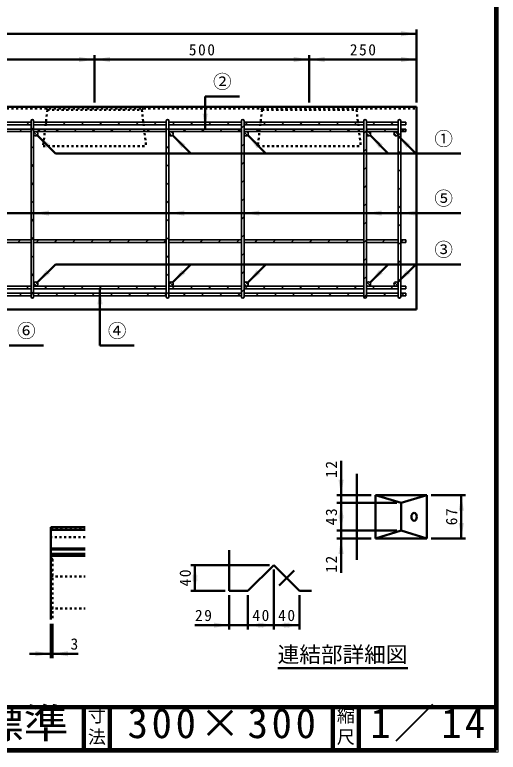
# Model space of a CAD drawing. Units: millimetres, scale not verified, with parts at other scales. Extents: x 100 to 4105, y 100 to 2870.
# Drawn here: x 2979 to 4105, y 100 to 1817 of the extents above; entities that cross this region are included whole.
import ezdxf
from ezdxf.enums import TextEntityAlignment as Align

# ---------------------------------------------------------------- set-up
doc = ezdxf.new("R2010")
doc.units = ezdxf.units.MM
doc.header["$LTSCALE"] = 5
doc.linetypes.add('USER1', pattern=[2.2, 1, -1.2])
doc.linetypes.add('USER2', pattern=[13.4, 10, -1.2, 1, -1.2])
doc.layers.add('V-nasSTD', color=7, linetype='Continuous', lineweight=50)
doc.styles.add('ＭＳ ゴシック', font='')
doc.styles.get('ＭＳ ゴシック').set_extended_font_data('MS Gothic')

msp = doc.modelspace()

# ---------------------------------------------------------------- hatches: boundary and pattern name
at = {"layer": 'V-nasSTD'}
for points in [[(3878.761, 1767.154), (3914.761, 1773.154), (3878.761, 1779.154)], [(3128.761, 1707.154), (3164.761, 1713.154), (3128.761, 1719.154)], [(3200.761, 1719.154), (3164.761, 1713.154), (3200.761, 1707.154)], [(3628.761, 1707.154), (3664.761, 1713.154), (3628.761, 1719.154)], [(3700.761, 1719.154), (3664.761, 1713.154), (3700.761, 1707.154)], [(3878.761, 1707.154), (3914.761, 1713.154), (3878.761, 1719.154)], [(3428.261, 1587.154), (3422.261, 1551.154), (3416.261, 1587.154)], [(3052.51, 1506.92), (3031.297, 1536.618), (3060.995, 1515.405)], [(3367.51, 1506.92), (3346.297, 1536.618), (3375.995, 1515.405)], [(3542.51, 1506.92), (3521.297, 1536.618), (3550.995, 1515.405)], [(3827.51, 1506.92), (3806.297, 1536.618), (3835.995, 1515.405)], [(3891.51, 1506.92), (3870.297, 1536.618), (3899.995, 1515.405)], [(3058.761, 1361.404), (3022.761, 1355.404), (3058.761, 1349.404)], [(3373.761, 1361.404), (3337.761, 1355.404), (3373.761, 1349.404)], [(3548.761, 1361.404), (3512.761, 1355.404), (3548.761, 1349.404)], [(3833.761, 1361.404), (3797.761, 1355.404), (3833.761, 1349.404)], [(3913.761, 1361.404), (3877.761, 1355.404), (3913.761, 1349.404)], [(3052.51, 1223.388), (3031.297, 1193.689), (3060.995, 1214.902)], [(3367.51, 1223.388), (3346.297, 1193.689), (3375.995, 1214.902)], [(3542.51, 1223.388), (3521.297, 1193.689), (3550.995, 1214.902)], [(3827.51, 1223.388), (3806.297, 1193.689), (3835.995, 1214.902)], [(3891.51, 1223.388), (3870.297, 1193.689), (3899.995, 1214.902)], [(3183.261, 1143.154), (3177.261, 1179.154), (3171.261, 1143.154)], [(3732.944, 734.502), (3738.944, 698.502), (3744.944, 734.502)], [(4024.944, 662.502), (4018.944, 698.502), (4012.944, 662.502)], [(3744.944, 644.502), (3738.944, 680.502), (3732.944, 644.502)], [(3732.944, 652.002), (3738.944, 616.002), (3744.944, 652.002)], [(4012.944, 634.002), (4018.944, 598.002), (4024.944, 634.002)], [(3744.944, 562.002), (3738.944, 598.002), (3732.944, 562.002)], [(3404.525, 499.929), (3398.525, 535.929), (3392.525, 499.929)], [(3392.525, 511.929), (3398.525, 475.929), (3404.525, 511.929)], [(3442.525, 389.929), (3478.525, 395.929), (3442.525, 401.929)], [(3558.025, 401.929), (3522.025, 395.929), (3558.025, 389.929)], [(3546.025, 389.929), (3582.025, 395.929), (3546.025, 401.929)], [(3618.025, 401.929), (3582.025, 395.929), (3618.025, 389.929)], [(3606.025, 389.929), (3642.025, 395.929), (3606.025, 401.929)], [(3026.836, 323.376), (3062.836, 329.376), (3026.836, 335.376)], [(3102.586, 335.376), (3066.586, 329.376), (3102.586, 323.376)]]:
    msp.add_hatch(color=256, dxfattribs=at).paths.add_polyline_path(points)

# ---------------------------------------------------------------- linework, layer by layer
at = {"layer": 'V-nasSTD', "lineweight": 100}
for p, q in [((4100, 105), (4100, 2865)), ((105, 205), (4100, 205)), ((3140, 205), (3140, 105)), ((3200, 205), (3200, 105)), ((3720, 205), (3720, 105)), ((3780, 205), (3780, 105)), ((105, 105), (4100, 105))]:
    msp.add_line(p, q, dxfattribs=at)
at = {"layer": 'V-nasSTD'}
for p, q in [((1914.761, 1773.154), (3914.761, 1773.154)), ((3914.761, 1613.154), (3914.761, 1783.154)), ((3164.761, 1613.154), (3164.761, 1723.154)), ((3664.761, 1613.154), (3664.761, 1723.154)), ((2664.761, 1713.154), (3164.761, 1713.154)), ((3164.761, 1713.154), (3664.761, 1713.154)), ((3664.761, 1713.154), (3914.761, 1713.154)), ((3422.261, 1627.154), (3422.261, 1551.154)), ((3422.261, 1627.154), (3502.261, 1627.154)), ((1914.761, 1603.154), (3914.761, 1603.154)), ((3914.761, 1603.154), (3914.761, 1131.154)), ((3073.723, 1494.192), (3031.297, 1536.618)), ((3388.723, 1494.192), (3346.297, 1536.618)), ((3563.723, 1494.192), (3521.297, 1536.618)), ((3848.723, 1494.192), (3806.297, 1536.618)), ((3912.723, 1494.192), (3870.297, 1536.618)), ((4017.761, 1494.192), (3073.723, 1494.192)), ((4017.761, 1355.404), (2914.761, 1355.404)), ((3073.723, 1236.116), (3031.297, 1193.689)), ((4017.761, 1236.116), (3073.723, 1236.116)), ((3388.723, 1236.116), (3346.297, 1193.689)), ((3563.723, 1236.116), (3521.297, 1193.689)), ((3848.723, 1236.116), (3806.297, 1193.689)), ((3912.723, 1236.116), (3870.297, 1193.689)), ((3177.261, 1047.154), (3177.261, 1179.154)), ((1914.761, 1131.154), (3914.761, 1131.154)), ((2965.761, 1047.154), (3045.761, 1047.154)), ((3177.261, 1047.154), (3257.261, 1047.154)), ((3738.944, 778.502), (3738.944, 698.502)), ((3775.444, 748.252), (3775.444, 548.252)), ((3808.944, 698.502), (3728.944, 698.502)), ((3738.944, 680.502), (3738.944, 698.502)), ((3818.944, 698.502), (3818.944, 598.002)), ((3818.944, 698.502), (3938.944, 698.502)), ((3818.944, 698.502), (3878.944, 680.502)), ((3878.944, 680.502), (3938.944, 698.502)), ((3938.944, 698.502), (3938.944, 598.002)), ((3948.944, 698.502), (4028.944, 698.502)), ((4018.944, 598.002), (4018.944, 698.502)), ((3868.944, 680.502), (3728.944, 680.502)), ((3738.944, 616.002), (3738.944, 680.502)), ((3878.944, 680.502), (3878.944, 616.002)), ((3062.836, 624.376), (3142.836, 624.376)), ((3062.836, 624.376), (3062.836, 409.376)), ((3062.836, 618.126), (3142.836, 618.126)), ((3868.944, 616.002), (3728.944, 616.002)), ((3738.944, 598.002), (3738.944, 616.002)), ((3818.944, 598.002), (3878.944, 616.002)), ((3878.944, 616.002), (3938.944, 598.002)), ((3808.944, 598.002), (3728.944, 598.002)), ((3738.944, 518.002), (3738.944, 598.002)), ((3818.944, 598.002), (3938.944, 598.002)), ((3948.944, 598.002), (4028.944, 598.002)), ((3062.836, 574.395), (3142.836, 574.395)), ((3062.836, 571.876), (3142.836, 571.876)), ((3478.525, 570.929), (3478.525, 475.929)), ((3062.836, 561.876), (3142.836, 561.876)), ((3062.836, 557.678), (3142.836, 557.678)), ((3572.025, 535.929), (3388.525, 535.929)), ((3398.525, 475.929), (3398.525, 535.929)), ((3522.025, 475.929), (3582.025, 535.929)), ((3582.025, 535.929), (3642.025, 475.929)), ((3582.025, 525.929), (3582.025, 385.929)), ((3468.525, 475.929), (3388.525, 475.929)), ((3478.525, 475.929), (3522.025, 475.929)), ((3478.525, 465.929), (3478.525, 385.929)), ((3522.025, 465.929), (3522.025, 385.929)), ((3642.025, 475.929), (3670.025, 475.929)), ((3642.025, 465.929), (3642.025, 385.929)), ((3062.836, 399.376), (3062.836, 319.376)), ((3066.586, 399.376), (3066.586, 319.376)), ((3398.525, 395.929), (3478.525, 395.929)), ((3478.525, 395.929), (3522.025, 395.929)), ((3522.025, 395.929), (3582.025, 395.929)), ((3582.025, 395.929), (3642.025, 395.929)), ((3012.836, 329.376), (3062.836, 329.376)), ((3062.836, 329.376), (3066.586, 329.376)), ((3126.586, 329.376), (3066.586, 329.376)), ((3591.187, 295.686), (3894.595, 295.686))]:
    msp.add_line(p, q, dxfattribs=at)
at = {"layer": 'V-nasSTD', "linetype": 'USER1'}
for p, q in [((1914.761, 1599.154), (3914.761, 1599.154)), ((3054.761, 1596.154), (3051.761, 1599.154)), ((3274.761, 1596.154), (3277.761, 1599.154)), ((3554.761, 1596.154), (3551.761, 1599.154)), ((3774.761, 1596.154), (3777.761, 1599.154)), ((3054.761, 1596.154), (3044.761, 1511.154)), ((3054.761, 1596.154), (3274.761, 1596.154)), ((3274.761, 1596.154), (3284.761, 1511.154)), ((3554.761, 1596.154), (3544.761, 1511.154)), ((3554.761, 1596.154), (3774.761, 1596.154)), ((3774.761, 1596.154), (3784.761, 1511.154)), ((3044.761, 1511.154), (3284.761, 1511.154)), ((3544.761, 1511.154), (3784.761, 1511.154)), ((3062.836, 619.376), (3142.836, 619.376)), ((3142.836, 600.626), (3062.836, 600.626)), ((3066.586, 549.376), (3062.836, 551.876)), ((3066.586, 549.376), (3066.586, 409.376)), ((3062.836, 521.876), (3066.586, 524.376)), ((3062.836, 509.376), (3142.836, 509.376)), ((3062.836, 434.376), (3142.836, 434.376))]:
    msp.add_line(p, q, dxfattribs=at)
at = {"layer": 'V-nasSTD', "lineweight": 35}
for p, q in [((2914.761, 1567.154), (3016.761, 1567.154)), ((3006.047, 1561.154), (3012.047, 1567.154)), ((3016.761, 1570.154), (3016.761, 1160.154)), ((3022.761, 1570.154), (3022.761, 1160.154)), ((3022.761, 1567.154), (3331.761, 1567.154)), ((3048.473, 1561.154), (3054.473, 1567.154)), ((3090.9, 1561.154), (3096.9, 1567.154)), ((3133.326, 1561.154), (3139.326, 1567.154)), ((3175.753, 1561.154), (3181.753, 1567.154)), ((3218.179, 1561.154), (3224.179, 1567.154)), ((3260.605, 1561.154), (3266.605, 1567.154)), ((3303.032, 1561.154), (3309.032, 1567.154)), ((3331.761, 1570.154), (3331.761, 1160.154)), ((3337.761, 1570.154), (3337.761, 1160.154)), ((3337.761, 1567.154), (3506.761, 1567.154)), ((3345.458, 1561.154), (3351.458, 1567.154)), ((3387.885, 1561.154), (3393.885, 1567.154)), ((3430.311, 1561.154), (3436.311, 1567.154)), ((3472.738, 1561.154), (3478.738, 1567.154)), ((3506.761, 1570.154), (3506.761, 1160.154)), ((3512.761, 1570.154), (3512.761, 1160.154)), ((3512.761, 1567.154), (3791.761, 1567.154)), ((3521.164, 1567.154), (3515.164, 1561.154)), ((3563.59, 1567.154), (3557.59, 1561.154)), ((3600.017, 1561.154), (3606.017, 1567.154)), ((3642.443, 1561.154), (3648.443, 1567.154)), ((3684.87, 1561.154), (3690.87, 1567.154)), ((3727.296, 1561.154), (3733.296, 1567.154)), ((3769.722, 1561.154), (3775.722, 1567.154)), ((3791.761, 1570.154), (3791.761, 1160.154)), ((3797.761, 1570.154), (3797.761, 1160.154)), ((3797.761, 1567.154), (3871.761, 1567.154)), ((3812.149, 1561.154), (3818.149, 1567.154)), ((3854.575, 1561.154), (3860.575, 1567.154)), ((3871.761, 1570.154), (3871.761, 1160.154)), ((3877.761, 1570.154), (3877.761, 1160.154)), ((3877.761, 1567.154), (3889.761, 1567.154)), ((3889.761, 1567.154), (3889.761, 1561.154)), ((2914.761, 1561.154), (3016.761, 1561.154)), ((2914.761, 1551.154), (3016.761, 1551.154)), ((2989.547, 1545.154), (2995.547, 1551.154)), ((3022.761, 1553.956), (3016.761, 1547.956)), ((3022.761, 1561.154), (3331.761, 1561.154)), ((3022.761, 1551.154), (3331.761, 1551.154)), ((3037.973, 1551.154), (3031.973, 1545.154)), ((3074.4, 1545.154), (3080.4, 1551.154)), ((3116.826, 1545.154), (3122.826, 1551.154)), ((3159.253, 1545.154), (3165.253, 1551.154)), ((3201.679, 1545.154), (3207.679, 1551.154)), ((3244.105, 1545.154), (3250.105, 1551.154)), ((3286.532, 1545.154), (3292.532, 1551.154)), ((3328.958, 1545.154), (3331.761, 1547.956)), ((3337.761, 1553.956), (3331.761, 1547.956)), ((3337.761, 1561.154), (3506.761, 1561.154)), ((3337.761, 1551.154), (3506.761, 1551.154)), ((3371.385, 1545.154), (3377.385, 1551.154)), ((3413.811, 1545.154), (3419.811, 1551.154)), ((3456.238, 1545.154), (3462.238, 1551.154)), ((3498.664, 1545.154), (3504.664, 1551.154)), ((3512.761, 1559.251), (3506.761, 1553.251)), ((3512.761, 1561.154), (3791.761, 1561.154)), ((3512.761, 1551.154), (3791.761, 1551.154)), ((3541.09, 1545.154), (3547.09, 1551.154)), ((3583.517, 1545.154), (3589.517, 1551.154)), ((3625.943, 1545.154), (3631.943, 1551.154)), ((3668.37, 1545.154), (3674.37, 1551.154)), ((3710.796, 1545.154), (3716.796, 1551.154)), ((3753.222, 1545.154), (3759.222, 1551.154)), ((3797.761, 1547.266), (3791.761, 1541.266)), ((3797.761, 1561.154), (3871.761, 1561.154)), ((3871.761, 1551.154), (3797.761, 1551.154)), ((3801.649, 1551.154), (3797.761, 1547.266)), ((3838.075, 1545.154), (3844.075, 1551.154)), ((3877.761, 1561.154), (3889.761, 1561.154)), ((3877.761, 1551.154), (3889.761, 1551.154)), ((3880.502, 1545.154), (3886.502, 1551.154)), ((3889.761, 1551.154), (3889.761, 1545.154)), ((3016.761, 1545.154), (2914.761, 1545.154)), ((3331.761, 1545.154), (3022.761, 1545.154)), ((3023.849, 1543.267), (3030.875, 1536.241)), ((3029.265, 1544.922), (3032.53, 1541.657)), ((3506.761, 1545.154), (3337.761, 1545.154)), ((3338.19, 1542.18), (3344.787, 1535.583)), ((3342.308, 1545.133), (3347.741, 1539.7)), ((3791.761, 1545.154), (3512.761, 1545.154)), ((3513.863, 1543.284), (3520.892, 1536.255)), ((3519.31, 1544.908), (3522.515, 1541.702)), ((3871.761, 1545.154), (3797.761, 1545.154)), ((3798.08, 1541.91), (3804.517, 1535.472)), ((3801.97, 1545.091), (3807.698, 1539.362)), ((3861.988, 1541.641), (3868.249, 1535.38)), ((3865.668, 1545.032), (3871.64, 1539.06)), ((3877.761, 1542.413), (3871.761, 1536.413)), ((3877.761, 1545.154), (3889.761, 1545.154)), ((3022.761, 1511.53), (3016.761, 1505.53)), ((3337.761, 1511.53), (3331.761, 1505.53)), ((3512.761, 1516.824), (3506.761, 1510.824)), ((3797.761, 1504.84), (3791.761, 1498.84)), ((3877.761, 1499.987), (3871.761, 1493.987)), ((3022.761, 1469.104), (3016.761, 1463.104)), ((3337.761, 1469.104), (3331.761, 1463.104)), ((3512.761, 1474.398), (3506.761, 1468.398)), ((3797.761, 1462.413), (3791.761, 1456.413)), ((3877.761, 1457.56), (3871.761, 1451.56)), ((3022.761, 1426.677), (3016.761, 1420.677)), ((3337.761, 1426.677), (3331.761, 1420.677)), ((3512.761, 1431.972), (3506.761, 1425.972)), ((3797.761, 1419.987), (3791.761, 1413.987)), ((3877.761, 1415.134), (3871.761, 1409.134)), ((3022.761, 1384.251), (3016.761, 1378.251)), ((3337.761, 1384.251), (3331.761, 1378.251)), ((3512.761, 1389.545), (3506.761, 1383.545)), ((3797.761, 1377.56), (3791.761, 1371.56)), ((3877.761, 1372.708), (3871.761, 1366.708)), ((3022.761, 1341.824), (3016.761, 1335.824)), ((3337.761, 1341.824), (3331.761, 1335.824)), ((3512.761, 1347.119), (3506.761, 1341.119)), ((3797.761, 1335.134), (3791.761, 1329.134)), ((3871.761, 1324.281), (3877.761, 1330.281)), ((2914.761, 1293.154), (3016.761, 1293.154)), ((2986.105, 1287.154), (2992.105, 1293.154)), ((3022.761, 1299.398), (3016.761, 1293.398)), ((3022.761, 1293.154), (3331.761, 1293.154)), ((3034.532, 1293.154), (3028.532, 1287.154)), ((3070.958, 1287.154), (3076.958, 1293.154)), ((3113.385, 1287.154), (3119.385, 1293.154)), ((3155.811, 1287.154), (3161.811, 1293.154)), ((3198.238, 1287.154), (3204.238, 1293.154)), ((3240.664, 1287.154), (3246.664, 1293.154)), ((3283.09, 1287.154), (3287.873, 1291.937)), ((3289.09, 1293.154), (3287.873, 1291.937)), ((3325.517, 1287.154), (3331.517, 1293.154)), ((3337.761, 1299.398), (3331.761, 1293.398)), ((3337.761, 1293.154), (3506.761, 1293.154)), ((3367.943, 1287.154), (3373.943, 1293.154)), ((3410.37, 1287.154), (3416.37, 1293.154)), ((3452.796, 1287.154), (3458.796, 1293.154)), ((3495.222, 1287.154), (3501.222, 1293.154)), ((3512.761, 1304.692), (3506.761, 1298.692)), ((3512.761, 1293.154), (3791.761, 1293.154)), ((3543.649, 1293.154), (3537.649, 1287.154)), ((3580.075, 1287.154), (3586.075, 1293.154)), ((3622.502, 1287.154), (3628.502, 1293.154)), ((3664.928, 1287.154), (3670.928, 1293.154)), ((3707.354, 1287.154), (3713.354, 1293.154)), ((3749.781, 1287.154), (3755.781, 1293.154)), ((3791.761, 1286.708), (3797.761, 1292.708)), ((3797.761, 1293.154), (3871.761, 1293.154)), ((3797.761, 1292.708), (3798.207, 1293.154)), ((3834.634, 1287.154), (3840.634, 1293.154)), ((3877.761, 1293.154), (3889.761, 1293.154)), ((3877.761, 1287.855), (3883.06, 1293.154)), ((3889.761, 1293.154), (3889.761, 1287.154)), ((2914.761, 1287.154), (3016.761, 1287.154)), ((3022.761, 1287.154), (3331.761, 1287.154)), ((3337.761, 1287.154), (3506.761, 1287.154)), ((3512.761, 1287.154), (3791.761, 1287.154)), ((3797.761, 1287.154), (3871.761, 1287.154)), ((3871.761, 1281.855), (3877.761, 1287.855)), ((3877.761, 1287.154), (3889.761, 1287.154)), ((3022.761, 1256.972), (3016.761, 1250.972)), ((3337.761, 1256.972), (3331.761, 1250.972)), ((3512.761, 1262.266), (3506.761, 1256.266)), ((3791.761, 1244.281), (3797.761, 1250.281)), ((3871.761, 1239.428), (3877.761, 1245.428)), ((3512.761, 1219.84), (3506.761, 1213.84)), ((3022.761, 1214.545), (3016.761, 1208.545)), ((3337.761, 1214.545), (3331.761, 1208.545)), ((3791.761, 1201.855), (3797.761, 1207.855)), ((3871.761, 1197.002), (3877.761, 1203.002)), ((2914.761, 1185.154), (3016.761, 1185.154)), ((3005.385, 1179.154), (3011.385, 1185.154)), ((3022.761, 1185.154), (3331.761, 1185.154)), ((3023.293, 1192.397), (3030.005, 1185.685)), ((3027.609, 1195.151), (3032.759, 1190.002)), ((3047.811, 1179.154), (3053.811, 1185.154)), ((3090.238, 1179.154), (3096.238, 1185.154)), ((3132.664, 1179.154), (3138.664, 1185.154)), ((3175.09, 1179.154), (3181.09, 1185.154)), ((3217.517, 1179.154), (3223.517, 1185.154)), ((3259.943, 1179.154), (3265.943, 1185.154)), ((3302.37, 1179.154), (3308.37, 1185.154)), ((3337.761, 1185.154), (3506.761, 1185.154)), ((3337.922, 1188.894), (3341.502, 1185.315)), ((3339.746, 1194.142), (3346.75, 1187.138)), ((3344.796, 1179.154), (3350.796, 1185.154)), ((3387.222, 1179.154), (3393.222, 1185.154)), ((3429.649, 1179.154), (3435.649, 1185.154)), ((3472.075, 1179.154), (3478.075, 1185.154)), ((3512.761, 1185.154), (3791.761, 1185.154)), ((3512.802, 1190.791), (3518.399, 1185.194)), ((3514.502, 1179.154), (3520.502, 1185.154)), ((3515.879, 1194.786), (3522.393, 1188.271)), ((3556.928, 1179.154), (3562.928, 1185.154)), ((3599.354, 1179.154), (3605.354, 1185.154)), ((3641.781, 1179.154), (3647.781, 1185.154)), ((3684.207, 1179.154), (3690.207, 1185.154)), ((3726.634, 1179.154), (3732.634, 1185.154)), ((3769.06, 1179.154), (3775.06, 1185.154)), ((3871.761, 1185.154), (3797.761, 1185.154)), ((3798.105, 1188.331), (3800.938, 1185.498)), ((3799.534, 1193.973), (3806.58, 1186.927)), ((3811.486, 1179.154), (3817.486, 1185.154)), ((3853.913, 1179.154), (3859.913, 1185.154)), ((3862.444, 1187.632), (3864.24, 1185.836)), ((3863.344, 1193.803), (3870.411, 1186.736)), ((3877.761, 1185.154), (3889.761, 1185.154)), ((3889.761, 1185.154), (3889.761, 1179.154)), ((3016.761, 1179.154), (2914.761, 1179.154)), ((2914.761, 1169.154), (3016.761, 1169.154)), ((2988.885, 1163.154), (2994.885, 1169.154)), ((3022.761, 1172.119), (3016.761, 1166.119)), ((3331.761, 1179.154), (3022.761, 1179.154)), ((3022.761, 1169.154), (3331.761, 1169.154)), ((3037.311, 1169.154), (3031.311, 1163.154)), ((3073.738, 1163.154), (3079.738, 1169.154)), ((3116.164, 1163.154), (3122.164, 1169.154)), ((3158.59, 1163.154), (3164.59, 1169.154)), ((3201.017, 1163.154), (3207.017, 1169.154)), ((3243.443, 1163.154), (3249.443, 1169.154)), ((3285.87, 1163.154), (3291.87, 1169.154)), ((3337.761, 1172.119), (3331.761, 1166.119)), ((3506.761, 1179.154), (3337.761, 1179.154)), ((3337.761, 1169.154), (3506.761, 1169.154)), ((3376.722, 1169.154), (3370.722, 1163.154)), ((3419.149, 1169.154), (3413.149, 1163.154)), ((3455.575, 1163.154), (3461.575, 1169.154)), ((3498.002, 1163.154), (3504.002, 1169.154)), ((3512.761, 1177.413), (3506.761, 1171.413)), ((3791.761, 1179.154), (3512.761, 1179.154)), ((3512.761, 1169.154), (3791.761, 1169.154)), ((3540.428, 1163.154), (3546.428, 1169.154)), ((3582.854, 1163.154), (3588.854, 1169.154)), ((3625.281, 1163.154), (3631.281, 1169.154)), ((3667.707, 1163.154), (3673.707, 1169.154)), ((3710.134, 1163.154), (3716.134, 1169.154)), ((3752.56, 1163.154), (3758.56, 1169.154)), ((3871.761, 1179.154), (3797.761, 1179.154)), ((3797.761, 1169.154), (3871.761, 1169.154)), ((3797.761, 1165.928), (3800.986, 1169.154)), ((3837.413, 1163.154), (3843.413, 1169.154)), ((3877.761, 1179.154), (3889.761, 1179.154)), ((3877.761, 1169.154), (3889.761, 1169.154)), ((3879.839, 1163.154), (3885.839, 1169.154)), ((3889.761, 1169.154), (3889.761, 1163.154)), ((2914.761, 1163.154), (3016.761, 1163.154)), ((3022.761, 1163.154), (3331.761, 1163.154)), ((3328.296, 1163.154), (3331.761, 1166.619)), ((3337.761, 1163.154), (3506.761, 1163.154)), ((3512.761, 1163.154), (3791.761, 1163.154)), ((3791.833, 1159.5), (3797.761, 1165.428)), ((3797.761, 1163.154), (3871.761, 1163.154)), ((3874.365, 1157.18), (3877.761, 1160.576)), ((3877.761, 1163.154), (3889.761, 1163.154))]:
    msp.add_line(p, q, dxfattribs=at)
at = {"layer": 'V-nasSTD', "linetype": 'USER2'}
msp.add_line((3594.347, 488.252), (3629.703, 523.607), dxfattribs=at)
at = {"layer": 'V-nasSTD', "lineweight": 13}
msp.add_lwpolyline([(100, 100), (100, 2870), (4105, 2870), (4105, 100)], close=True, dxfattribs=at)
at = {"layer": 'V-nasSTD', "lineweight": 35}
for centre in [(3027.761, 1540.154), (3342.761, 1540.154), (3517.761, 1540.154), (3802.761, 1540.154), (3866.761, 1540.154), (3027.761, 1190.154), (3342.761, 1190.154), (3517.761, 1190.154), (3802.761, 1190.154), (3866.761, 1190.154)]:
    msp.add_circle(centre, 5, dxfattribs=at)
for centre, start, end in [((3019.761, 1570.154), 0, 180), ((3334.761, 1570.154), 0, 180), ((3509.761, 1570.154), 0, 180), ((3794.761, 1570.154), 0, 180), ((3874.761, 1570.154), 0, 180), ((3019.761, 1160.154), 180, 0), ((3334.761, 1160.154), 180, 0), ((3509.761, 1160.154), 180, 0), ((3794.761, 1160.154), 180, 0), ((3874.761, 1160.154), 180, 0)]:
    msp.add_arc(centre, 3, start, end, dxfattribs=at)
at = {"layer": 'V-nasSTD'}
msp.add_ellipse((3908.944, 648.252), major_axis=(0, 9), ratio=0.707107, dxfattribs=at)

# ---------------------------------------------------------------- texts
at = {"layer": 'V-nasSTD', "style": 'ＭＳ ゴシック'}
for s, height, p in [('②', 31.67, (3440.661, 1677.354)), ('①', 31.67, (3956.161, 1544.392)), ('⑤', 31.67, (3956.161, 1405.604)), ('③', 31.67, (3956.161, 1286.315)), ('⑥', 31.67, (2984.161, 1097.354)), ('④', 31.67, (3195.661, 1097.354)), ('3', 26.39, (3108.586, 365.376)), ('連結部詳細図', 36.95, (3591.187, 346.086)), ('寸', 30.79, (3148.982, 200.999)), ('縮', 30.79, (3728.982, 200.999)), ('法', 30.79, (3148.976, 151.01)), ('尺', 30.79, (3728.976, 151.01))]:
    msp.add_text(s, height=height, dxfattribs=at).set_placement(p, align=Align.TOP_LEFT)
at = {"layer": 'V-nasSTD', "style": 'ＭＳ ゴシック', "width": 1.1}
msp.add_text('ユニロードⅡ Ｌ標準', height=69.65, dxfattribs=at).set_placement((2111, 202.47), align=Align.TOP_LEFT)
at = {"layer": 'V-nasSTD', "attachment_point": 1, "style": 'ＭＳ ゴシック'}
for s, insert, char_height in [('\\T1.2;500', (3384.161, 1749.154), 26.39), ('\\T1.2;250', (3759.161, 1749.154), 26.39), ('\\T1.2;29', (3398.525, 431.929), 26.39), ('\\T1.2;40', (3532.225, 431.929), 26.39), ('\\T1.2;40', (3592.225, 431.929), 26.39), ('\\T1.16;1／14', (3807.033, 202.582), 69.65), ('\\T1.18;300×300', (3241.581, 202.508), 69.65)]:
    msp.add_mtext(s, dxfattribs=dict(at, insert=insert, char_height=char_height))
at = {"layer": 'V-nasSTD', "char_height": 26.39, "attachment_point": 1, "rotation": 90, "style": 'ＭＳ ゴシック'}
for s, insert in [('\\T1.2;12', (3702.944, 738.902)), ('\\T1.2;43', (3702.944, 628.452)), ('\\T1.2;67', (3982.944, 628.452)), ('\\T1.2;12', (3702.944, 518.002)), ('\\T1.2;40', (3362.525, 486.129))]:
    msp.add_mtext(s, dxfattribs=dict(at, insert=insert))

doc.saveas('drawing.dxf')
